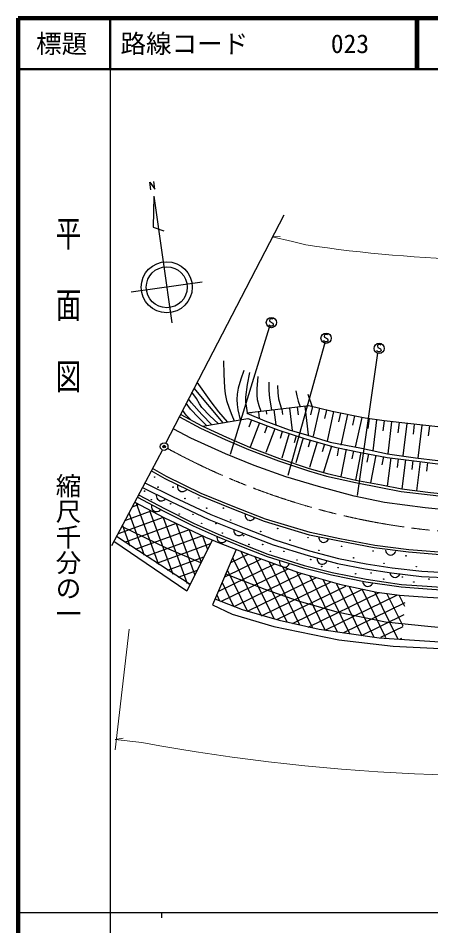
# Model space of a CAD drawing. Units: millimetres, scale not verified. Extents: x 40000 to 680000, y 20000 to 380000.
# Drawn here: x 40000 to 120695, y 202409 to 380000 of the extents above; entities that cross this region are included whole.
import ezdxf
from ezdxf.enums import TextEntityAlignment as Align

# ---------------------------------------------------------------- set-up
doc = ezdxf.new("R2010")
doc.units = ezdxf.units.MM
doc.header["$LTSCALE"] = 1000
doc.header["$PDMODE"] = 32
doc.header["$PDSIZE"] = 500
doc.linetypes.add('CHAIN', pattern=[18.5, 12, -1.5, 3.5, -1.5])
for name, color, linetype, lineweight in [('M-BGD', 7, 'Continuous', 25), ('M-BGD-EXST', 7, 'Continuous', 25), ('M-BMK', 2, 'CHAIN', 13), ('M-BMK-OTRS', 5, 'Continuous', 25), ('M-BMK-SRVR', 3, 'Continuous', 25), ('M-STR-HTXT', 7, 'Continuous', 13), ('M-STR-STRC', 7, 'Continuous', 25), ('M-TTL', 2, 'Continuous', 140), ('M-TTL-BAND', 7, 'Continuous', 25), ('M-TTL-LINE', 7, 'Continuous', 50)]:
    doc.layers.add(name, color=color, linetype=linetype, lineweight=lineweight)
doc.layers.add('M-OTRS', color=6, linetype='Continuous')
doc.layers.add('M-TTL-TXT', color=7, linetype='Continuous')
doc.styles.add('@ＭＳ ゴシック', font='')
doc.styles.add('ＭＳ ゴシック', font='')
doc.styles.get('@ＭＳ ゴシック').set_extended_font_data('@MS Gothic')
doc.styles.get('ＭＳ ゴシック').set_extended_font_data('MS Gothic')

msp = doc.modelspace()

# ---------------------------------------------------------------- linework, layer by layer
at = {"layer": 'M-BGD'}
for p, q in [((80119, 300805), (74438, 307596)), ((96630, 306442), (97518, 303956)), ((96835, 304152), (84707, 302731)), ((93045, 303708), (93561, 299306)), ((94561, 303886), (94737, 302384)), ((96077, 304063), (96734, 298456)), ((101424, 303059), (96835, 304152)), ((97525, 304002), (97176, 302400)), ((71570, 302027), (75683, 299778)), ((71800, 302471), (75906, 300226)), ((84707, 302731), (88203, 301202)), ((85465, 302820), (85481, 302687)), ((86981, 302998), (87137, 301668)), ((88497, 303175), (88573, 302523)), ((90013, 303353), (90357, 300419)), ((91529, 303530), (91659, 302422)), ((98896, 303661), (97705, 298195)), ((100269, 303334), (99913, 301698)), ((101645, 303014), (100391, 297258)), ((107871, 301748), (101424, 303059)), ((103028, 302733), (102653, 301013)), ((104412, 302452), (103109, 296472)), ((105795, 302170), (105403, 300369)), ((75906, 300226), (80708, 298048)), ((76137, 300149), (84878, 301687)), ((84878, 301687), (90962, 299380)), ((85638, 301399), (85104, 299990)), ((87159, 300822), (85350, 296053)), ((88680, 300245), (88143, 298830)), ((88203, 301202), (93011, 299454)), ((107179, 301889), (105914, 296082)), ((111586, 301202), (107871, 301748)), ((108608, 301661), (108378, 299718)), ((110076, 301424), (109358, 295369)), ((111546, 301206), (111313, 299236)), ((117377, 300546), (111586, 301202)), ((113022, 301039), (112276, 294748)), ((114498, 300872), (114263, 298887)), ((115974, 300705), (115219, 294338)), ((117450, 300538), (117218, 298578)), ((122621, 300000), (117377, 300546)), ((118927, 300385), (118162, 293926)), ((120405, 300231), (120173, 298270)), ((75683, 299778), (80506, 297591)), ((90201, 299668), (88431, 295000)), ((90962, 299380), (95787, 297841)), ((91633, 299125), (91218, 297739)), ((93020, 298764), (91572, 293926)), ((93011, 299454), (96398, 298470)), ((96398, 298470), (100987, 297050)), ((80506, 297591), (85043, 295631)), ((80708, 298048), (85231, 296094)), ((94374, 298292), (93953, 296886)), ((95739, 297857), (94285, 292999)), ((95787, 297841), (101940, 296093)), ((97117, 297464), (96689, 296032)), ((98495, 297072), (96998, 292071)), ((99873, 296680), (99424, 295179)), ((100987, 297050), (107106, 295848)), ((85043, 295631), (90925, 293390)), ((85231, 296094), (91094, 293861)), ((101251, 296289), (99711, 291143)), ((101940, 296093), (107325, 294974)), ((102670, 295948), (102353, 294353)), ((104128, 295659), (103064, 290299)), ((105580, 295337), (105265, 293749)), ((107036, 295034), (105965, 289639)), ((107106, 295848), (112241, 294755)), ((107325, 294974), (112150, 294065)), ((90925, 293390), (96752, 291429)), ((91094, 293861), (96901, 291906)), ((108504, 294790), (108180, 293159)), ((109962, 294500), (108884, 289070)), ((111421, 294210), (111098, 292583)), ((112150, 294065), (115856, 293576)), ((112868, 293974), (112160, 288435)), ((112241, 294755), (117704, 293990)), ((114303, 293790), (114087, 292101)), ((115739, 293606), (115007, 287885)), ((115856, 293576), (123634, 292597)), ((117174, 293423), (116955, 291711)), ((117704, 293990), (122075, 293444)), ((118610, 293239), (117882, 287548)), ((120045, 293056), (119828, 291353)), ((68743, 289880), (66024, 291417)), ((68977, 290322), (66258, 291859)), ((96752, 291429), (100294, 290417)), ((96901, 291906), (100419, 290901)), ((75573, 286525), (68743, 289880)), ((75776, 286982), (68977, 290322)), ((100294, 290417), (105957, 289128)), ((100419, 290901), (106060, 289617)), ((106060, 289617), (111029, 288668)), ((64315, 288191), (69879, 285448)), ((64783, 289075), (70314, 286348)), ((71162, 288682), (71127, 288431)), ((71127, 288431), (71146, 288199)), ((71146, 288199), (71237, 287931)), ((71237, 287931), (71363, 287735)), ((71363, 287735), (71543, 287556)), ((72777, 287616), (72955, 287796)), ((105957, 289128), (110934, 288177)), ((110934, 288177), (114915, 287392)), ((111029, 288668), (114993, 287886)), ((114993, 287886), (120633, 287216)), ((63315, 286305), (68483, 283528)), ((63549, 286747), (68713, 283972)), ((67036, 286859), (67002, 286608)), ((67002, 286608), (67022, 286376)), ((67022, 286376), (67114, 286108)), ((67114, 286108), (67241, 285912)), ((68655, 285798), (68832, 285979)), ((70314, 286348), (77676, 282857)), ((71543, 287556), (71830, 287415)), ((71830, 287415), (72080, 287380)), ((72080, 287380), (72313, 287399)), ((72313, 287399), (72581, 287490)), ((72581, 287490), (72777, 287616)), ((81852, 284012), (75573, 286525)), ((82037, 284477), (75776, 286982)), ((114915, 287392), (120575, 286720)), ((120575, 286720), (124472, 286271)), ((120633, 287216), (124516, 286770)), ((63576, 284815), (62399, 284387)), ((62789, 285312), (68493, 282299)), ((63066, 285085), (67437, 273081)), ((66091, 284782), (66051, 284532)), ((66051, 284532), (66064, 284299)), ((66064, 284299), (66148, 284029)), ((67241, 285912), (67421, 285735)), ((67421, 285735), (67708, 285594)), ((67708, 285594), (67959, 285560)), ((67959, 285560), (68191, 285580)), ((68191, 285580), (68459, 285672)), ((68459, 285672), (68655, 285798)), ((69879, 285448), (77276, 281940)), ((88360, 281972), (82037, 284477)), ((65958, 283554), (60961, 281735)), ((61677, 283055), (64639, 274921)), ((65703, 283689), (70236, 271242)), ((66148, 284029), (66269, 283830)), ((66269, 283830), (66445, 283648)), ((66445, 283648), (66728, 283499)), ((66728, 283499), (66978, 283458)), ((66978, 283458), (67210, 283471)), ((67210, 283471), (67481, 283555)), ((67481, 283555), (67680, 283677)), ((67680, 283677), (67862, 283852)), ((68483, 283528), (74190, 280694)), ((68713, 283972), (74404, 281146)), ((77676, 282857), (84507, 280124)), ((88195, 281499), (81852, 284012)), ((84375, 282966), (84362, 282714)), ((84362, 282714), (84400, 282483)), ((84400, 282483), (84513, 282224)), ((68340, 282293), (59523, 279083)), ((60404, 280706), (61841, 276760)), ((70903, 281098), (60824, 277428)), ((68340, 282293), (73034, 269403)), ((68493, 282299), (76627, 278426)), ((70903, 281098), (74568, 271035)), ((74190, 280694), (78930, 278557)), ((74404, 281146), (79126, 279017)), ((77276, 281940), (84141, 279193)), ((84513, 282224), (84655, 282039)), ((84655, 282039), (84849, 281877)), ((84849, 281877), (85146, 281759)), ((85146, 281759), (85399, 281746)), ((85399, 281746), (85629, 281784)), ((85629, 281784), (85889, 281896)), ((85889, 281896), (86074, 282038)), ((86074, 282038), (86236, 282232)), ((96946, 278862), (88195, 281499)), ((97068, 279347), (88360, 281972)), ((69017, 276301), (60262, 280544)), ((73467, 279903), (62908, 276058)), ((73467, 279903), (75785, 273538)), ((79126, 279017), (84198, 276965)), ((82163, 279982), (82150, 279729)), ((82150, 279729), (82189, 279499)), ((82189, 279499), (82302, 279240)), ((82302, 279240), (82445, 279055)), ((82445, 279055), (82639, 278893)), ((82639, 278893), (82937, 278777)), ((83420, 278802), (83679, 278916)), ((83679, 278916), (83864, 279058)), ((83864, 279058), (84026, 279253)), ((84141, 279193), (89869, 276979)), ((84507, 280124), (90200, 277923)), ((102816, 277664), (96946, 278862)), ((102913, 278155), (97068, 279347)), ((72981, 267890), (58690, 277578)), ((73626, 269194), (59236, 278608)), ((76030, 278708), (64992, 274689)), ((77529, 277126), (67076, 273319)), ((77932, 277898), (72981, 267890)), ((76031, 278708), (77002, 276041)), ((76627, 278426), (79662, 277199)), ((78882, 278618), (78864, 278365)), ((78864, 278365), (78899, 278135)), ((78899, 278135), (79007, 277873)), ((78930, 278557), (84012, 276501)), ((79007, 277873), (79146, 277686)), ((79146, 277686), (79337, 277520)), ((79337, 277520), (79633, 277398)), ((79633, 277398), (79885, 277380)), ((79662, 277199), (85343, 275004)), ((79885, 277380), (80116, 277414)), ((80116, 277414), (80377, 277523)), ((80377, 277523), (80564, 277661)), ((80564, 277661), (80730, 277853)), ((82937, 278777), (83190, 278764)), ((83190, 278764), (83420, 278802)), ((90200, 277923), (96955, 275798)), ((98761, 278517), (98784, 278265)), ((98784, 278265), (98855, 278043)), ((98855, 278043), (99004, 277803)), ((99004, 277803), (99171, 277640)), ((99171, 277640), (99386, 277507)), ((99386, 277507), (99698, 277434)), ((99698, 277434), (99950, 277457)), ((99950, 277457), (100172, 277528)), ((100172, 277528), (100412, 277677)), ((100412, 277677), (100575, 277844)), ((100575, 277844), (100708, 278059)), ((109634, 276348), (102816, 277664)), ((109713, 276842), (102913, 278155)), ((75721, 273428), (69017, 276301)), ((82652, 276044), (78017, 265212)), ((90070, 262449), (83634, 275627)), ((84012, 276501), (88675, 274651)), ((84198, 276965), (88841, 275123)), ((89869, 276979), (96676, 274837)), ((96955, 275798), (102648, 274280)), ((116342, 275510), (109634, 276348)), ((116393, 276007), (109713, 276842)), ((111836, 275918), (111889, 275670)), ((111889, 275670), (111985, 275458)), ((111985, 275458), (112161, 275237)), ((113354, 275101), (113575, 275277)), ((113575, 275277), (113717, 275463)), ((113717, 275463), (113823, 275692)), ((125076, 274792), (116342, 275510)), ((125101, 275292), (116393, 276007)), ((76272, 274539), (69159, 271949)), ((80431, 270703), (87570, 274189)), ((81607, 273503), (84963, 275142)), ((87550, 263051), (81995, 274427)), ((85343, 275004), (94639, 271582)), ((92590, 261848), (86344, 274637)), ((88675, 274651), (95814, 272448)), ((88841, 275123), (95948, 272930)), ((95109, 261246), (89053, 273647)), ((91101, 273729), (91108, 273476)), ((96676, 274837), (102422, 273305)), ((98447, 274281), (98458, 274028)), ((98458, 274028), (98519, 273803)), ((98519, 273803), (98656, 273555)), ((98656, 273555), (98815, 273385)), ((100057, 273363), (100227, 273522)), ((100227, 273522), (100370, 273731)), ((102648, 274280), (108037, 273217)), ((112161, 275237), (112346, 275095)), ((112346, 275095), (112576, 274988)), ((112576, 274988), (112894, 274952)), ((112894, 274952), (113141, 275005)), ((113141, 275005), (113354, 275101)), ((75014, 271953), (71243, 270580)), ((79256, 267903), (90177, 273237)), ((79654, 265872), (92784, 272284)), ((84876, 263971), (80966, 271976)), ((91108, 273476), (91165, 273250)), ((91165, 273250), (91299, 273001)), ((91299, 273001), (91456, 272828)), ((91456, 272828), (91663, 272683)), ((91663, 272683), (91969, 272590)), ((97629, 260644), (91762, 272657)), ((91969, 272590), (92222, 272598)), ((92222, 272598), (92448, 272655)), ((92448, 272655), (92697, 272789)), ((92697, 272789), (92870, 272946)), ((92870, 272946), (93016, 273152)), ((95814, 272448), (101289, 271081)), ((95948, 272930), (101400, 271569)), ((98815, 273385), (99024, 273242)), ((99024, 273242), (99332, 273154)), ((99332, 273154), (99585, 273165)), ((99585, 273165), (99810, 273226)), ((99810, 273226), (100057, 273363)), ((102422, 273305), (107866, 272232)), ((107866, 272232), (112990, 271467)), ((108037, 273217), (113122, 272458)), ((113122, 272458), (118966, 271775)), ((118966, 271775), (126151, 271396)), ((88296, 268188), (80584, 271211)), ((82209, 264894), (95402, 271337)), ((84876, 263971), (98232, 270494)), ((100057, 260231), (94471, 271668)), ((94639, 271582), (102838, 269258)), ((102445, 259898), (97106, 270829)), ((104833, 259565), (99711, 270053)), ((101289, 271081), (107968, 269715)), ((101400, 271569), (108054, 270208)), ((108054, 270208), (114934, 269225)), ((112672, 271554), (112724, 271307)), ((112724, 271307), (112820, 271094)), ((112820, 271094), (112995, 270872)), ((112990, 271467), (118882, 270778)), ((112995, 270872), (113180, 270730)), ((113180, 270730), (113409, 270623)), ((113409, 270623), (113727, 270586)), ((113727, 270586), (113975, 270638)), ((113975, 270638), (114187, 270734)), ((114187, 270734), (114409, 270909)), ((114409, 270909), (114551, 271094)), ((114551, 271094), (114659, 271323)), ((118882, 270778), (126115, 270396)), ((73756, 269366), (73327, 269210)), ((82197, 264899), (79937, 269526)), ((87550, 263051), (101063, 269650)), ((94993, 265886), (88296, 268188)), ((90611, 262320), (104079, 268898)), ((93672, 261589), (107312, 268251)), ((107221, 259233), (102316, 269277)), ((102838, 269258), (110133, 267709)), ((109571, 258979), (104797, 268754)), ((111891, 258786), (107264, 268261)), ((107363, 269828), (107404, 269578)), ((107404, 269578), (107490, 269361)), ((107490, 269361), (107656, 269132)), ((107656, 269132), (107834, 268981)), ((107834, 268981), (108058, 268864)), ((107968, 269715), (114880, 268728)), ((108058, 268864), (108374, 268813)), ((108374, 268813), (108623, 268853)), ((108623, 268853), (108840, 268940)), ((108840, 268940), (109070, 269105)), ((109070, 269105), (109220, 269283)), ((109220, 269283), (109337, 269507)), ((114880, 268728), (119964, 268349)), ((114934, 269225), (120000, 268847)), ((119964, 268349), (124444, 268045)), ((120000, 268847), (124461, 268545)), ((78461, 266409), (83797, 264317)), ((79459, 265947), (78908, 267075)), ((96733, 260858), (110614, 267638)), ((100017, 260236), (114174, 267150)), ((114211, 258593), (109731, 267767)), ((110133, 267709), (114597, 267128)), ((115254, 261014), (112120, 267431)), ((115589, 264886), (114506, 267105)), ((114597, 267128), (120020, 266741)), ((120020, 266741), (126282, 266353)), ((78017, 265212), (81851, 263382)), ((102631, 263689), (94993, 265886)), ((103563, 259742), (115655, 265648)), ((81851, 263382), (90013, 260976)), ((83797, 264317), (91017, 262224)), ((111847, 261806), (102631, 263689)), ((107109, 259248), (115454, 263324)), ((91017, 262224), (98864, 260446)), ((120113, 260969), (111847, 261806)), ((90013, 260976), (102673, 258360)), ((98864, 260446), (110583, 258771)), ((110890, 258869), (115253, 261000)), ((127960, 260236), (120113, 260969)), ((102673, 258360), (113345, 257105)), ((110583, 258771), (123452, 257934)), ((114783, 258545), (115052, 258676)), ((113345, 257105), (122528, 256679))]:
    msp.add_line(p, q, dxfattribs=at)
for points in [[(80163, 312967), (80200, 310369), (80343, 307661), (80484, 306466), (80740, 305199), (81238, 303680), (81793, 302307), (82249, 301205)], [(84113, 311058), (83513, 309345), (83030, 307611), (82830, 306432), (82764, 305398), (82800, 304397), (82944, 303343), (83403, 301382)], [(85223, 310659), (84799, 308298), (84478, 305850), (84486, 304913), (84620, 303721), (84779, 302758)], [(87487, 303024), (87100, 304166), (86832, 305307), (86741, 306300), (86751, 307507), (86910, 309860)], [(80918, 301027), (79232, 303007), (77744, 304919), (75015, 308750)], [(88996, 308750), (89006, 307149), (89115, 305645), (89528, 303335)], [(90727, 308129), (90789, 306726), (90939, 305536), (91481, 303468)], [(77900, 300450), (75939, 302457), (73890, 304728), (73284, 305510)], [(79098, 300672), (77505, 302187), (75910, 303853), (75441, 304526), (74858, 305580), (73949, 306797)], [(94322, 307108), (94475, 306117), (94749, 305040), (95165, 303956)], [(76834, 300317), (75236, 301870), (73699, 303513), (72884, 304667)], [(73683, 301471), (72871, 302355), (72201, 303252), (72174, 303291)]]:
    msp.add_lwpolyline(points, dxfattribs=at)
for centre, radius in [((66686, 290213), 50), ((66686, 290213), 30), ((66686, 290213), 10), ((67362, 288236), 50), ((67362, 288236), 30), ((67362, 288236), 10), ((70303, 288236), 50), ((70303, 288236), 30), ((70303, 288236), 10), ((64715, 287461), 50), ((64715, 287461), 30), ((64715, 287461), 10), ((72618, 286017), 50), ((72618, 286017), 30), ((72618, 286017), 10), ((75319, 286114), 50), ((75319, 286114), 30), ((75319, 286114), 10), ((66070, 285788), 50), ((66070, 285788), 30), ((66070, 285788), 10), ((69814, 284992), 50), ((69814, 284992), 30), ((69814, 284992), 10), ((76862, 284137), 50), ((76862, 284137), 30), ((76862, 284137), 10), ((80141, 284137), 50), ((80141, 284137), 30), ((80141, 284137), 10), ((71487, 283000), 50), ((71487, 283000), 30), ((71487, 283000), 10), ((74196, 282920), 50), ((74196, 282920), 30), ((74196, 282920), 10), ((75869, 281167), 50), ((75869, 281167), 30), ((75869, 281167), 10), ((78658, 281088), 50), ((78658, 281088), 30), ((78658, 281088), 10), ((81540, 281822), 50), ((81540, 281822), 30), ((81540, 281822), 10), ((85350, 281677), 50), ((85350, 281677), 30), ((85350, 281677), 10), ((79933, 279255), 50), ((79933, 279255), 30), ((79933, 279255), 10), ((84075, 278777), 50), ((87423, 279555), 50), ((87423, 279555), 30), ((87423, 279555), 10), ((90751, 280134), 50), ((90751, 280134), 30), ((90751, 280134), 10), ((84075, 278777), 30), ((84075, 278777), 10), ((85111, 277024), 50), ((85111, 277024), 30), ((87820, 277024), 50), ((87820, 277024), 30), ((93162, 277867), 50), ((93162, 277867), 30), ((93162, 277867), 10), ((96682, 278350), 50), ((96682, 278350), 30), ((96682, 278350), 10), ((85111, 277024), 10), ((87820, 277024), 10), ((89334, 275670), 50), ((89334, 275670), 30), ((89334, 275670), 10), ((91963, 275670), 50), ((91963, 275670), 30), ((91963, 275670), 10), ((98804, 275890), 50), ((98804, 275890), 30), ((98804, 275890), 10), ((103237, 276662), 50), ((103237, 276662), 30), ((103237, 276662), 10), ((109409, 275745), 50), ((109409, 275745), 30), ((109409, 275745), 10), ((94512, 273997), 50), ((94512, 273997), 30), ((94512, 273997), 10), ((97221, 274077), 50), ((97221, 274077), 30), ((97221, 274077), 10), ((105600, 274395), 50), ((105600, 274395), 30), ((105600, 274395), 10), ((115825, 274801), 50), ((115825, 274801), 30), ((115825, 274801), 10), ((99372, 272722), 50), ((99372, 272722), 30), ((99372, 272722), 10), ((102559, 272483), 50), ((102559, 272483), 30), ((102559, 272483), 10), ((111531, 273334), 50), ((111531, 273334), 30), ((111531, 273334), 10), ((117874, 272692), 50), ((117874, 272692), 30), ((117874, 272692), 10), ((105985, 271288), 50), ((105985, 271288), 30), ((105985, 271288), 10), ((109013, 271447), 50), ((109013, 271447), 30), ((109013, 271447), 10), ((111483, 270252), 50), ((111483, 270252), 30), ((111483, 270252), 10), ((115140, 270651), 50), ((115140, 270651), 30), ((115140, 270651), 10), ((120319, 270252), 50), ((120319, 270252), 30), ((120319, 270252), 10), ((117371, 269695), 50), ((117371, 269695), 30), ((117371, 269695), 10)]:
    msp.add_circle(centre, radius, dxfattribs=at)
at = {"layer": 'M-BGD-EXST'}
for p, q in [((89115, 319881), (89035, 320001)), ((89355, 319761), (89115, 319881)), ((89195, 321081), (89155, 320841)), ((89155, 320841), (89235, 320641)), ((89435, 321201), (89195, 321081)), ((89235, 320641), (89795, 320321)), ((89635, 319761), (89355, 319761)), ((89595, 321201), (89435, 321201)), ((89755, 321161), (89595, 321201)), ((89835, 319881), (89635, 319761)), ((89835, 321081), (89755, 321161)), ((89795, 320321), (89875, 320121)), ((89875, 320121), (89835, 319881)), ((81515, 294665), (89172, 319513)), ((99886, 318012), (99846, 317772)), ((100126, 318132), (99886, 318012)), ((100286, 318132), (100126, 318132)), ((100446, 318092), (100286, 318132)), ((100526, 318012), (100446, 318092)), ((99960, 316450), (92721, 290489)), ((99806, 316812), (99726, 316932)), ((100046, 316692), (99806, 316812)), ((99846, 317772), (99926, 317572)), ((99926, 317572), (100486, 317252)), ((100326, 316692), (100046, 316692)), ((100526, 316812), (100326, 316692)), ((100486, 317252), (100566, 317052)), ((100566, 317052), (100526, 316812)), ((110521, 316152), (110281, 316032)), ((110681, 316152), (110521, 316152)), ((110841, 316112), (110681, 316152)), ((110921, 316032), (110841, 316112)), ((106323, 286584), (110347, 314425)), ((110201, 314832), (110121, 314952)), ((110441, 314712), (110201, 314832)), ((110281, 316032), (110241, 315792)), ((110241, 315792), (110321, 315592)), ((110321, 315592), (110881, 315272)), ((110721, 314712), (110441, 314712)), ((110921, 314832), (110721, 314712)), ((110881, 315272), (110961, 315072)), ((110961, 315072), (110921, 314832))]:
    msp.add_line(p, q, dxfattribs=at)
for centre in [(89515, 320441), (100206, 317372), (110601, 315392)]:
    msp.add_circle(centre, 1000, dxfattribs=at)
at = {"layer": 'M-BMK'}
msp.add_arc((134624, 415443), 136350, 241.32738, 282.67143, dxfattribs=at)
at = {"layer": 'M-BMK-OTRS'}
for p, q in [((68890, 296841), (91992, 341544)), ((68194, 295512), (58240, 276728))]:
    msp.add_line(p, q, dxfattribs=at)
at = {"layer": 'M-BMK-SRVR'}
for p, q in [((65934, 346405), (65720, 347933)), ((65720, 347933), (66728, 346512)), ((66728, 346512), (66504, 348045)), ((66547, 345177), (66392, 339096)), ((66547, 345177), (70027, 320420)), ((66392, 339096), (68512, 338384)), ((75984, 328326), (62121, 326378))]:
    msp.add_line(p, q, dxfattribs=at)
for centre, radius in [((69053, 327352), 5000), ((69053, 327352), 4000), ((68546, 296174), 750), ((68546, 296174), 30)]:
    msp.add_circle(centre, radius, dxfattribs=at)
at = {"layer": 'M-OTRS'}
msp.add_point((68546, 296174), dxfattribs=at)
at = {"layer": 'M-STR-HTXT'}
for p, q in [((89651, 337185), (91206, 337281)), ((93636, 336331), (89651, 337185)), ((96276, 335626), (93636, 336331)), ((61726, 260436), (58974, 236821)), ((58974, 238850), (60511, 239101)), ((64189, 238270), (58974, 238850))]:
    msp.add_line(p, q, dxfattribs=at)
for centre, radius, start, end in [((136739, 607612), 274980, 261.53822, 275.74316), ((134170, 613901), 382094, 259.44672, 276.62154)]:
    msp.add_arc(centre, radius, start, end, dxfattribs=at)
at = {"layer": 'M-STR-STRC'}
for p, q in [((73779, 297836), (70460, 299553)), ((80532, 294746), (73779, 297836)), ((86140, 292457), (80532, 294746)), ((92320, 290282), (86140, 292457)), ((98730, 288337), (92320, 290282)), ((105711, 286505), (98730, 288337)), ((111663, 285246), (105711, 286505)), ((119560, 284216), (111663, 285246)), ((124710, 283644), (119560, 284216))]:
    msp.add_line(p, q, dxfattribs=at)
at = {"layer": 'M-TTL'}
for p, q in [((40000, 380000), (40000, 20000)), ((680000, 380000), (40000, 380000))]:
    msp.add_line(p, q, dxfattribs=at)
at = {"layer": 'M-TTL-BAND'}
for p, q in [((58000, 370000), (58000, 20000)), ((40000, 205000), (579000, 205000)), ((68000, 205000), (68000, 204000))]:
    msp.add_line(p, q, dxfattribs=at)
at = {"layer": 'M-TTL-LINE'}
for p, q in [((58000, 380000), (58000, 370000)), ((117750, 380000), (117750, 370000)), ((118250, 380000), (118250, 370000)), ((40000, 370000), (680000, 370000))]:
    msp.add_line(p, q, dxfattribs=at)

# ---------------------------------------------------------------- texts
at = {"layer": 'M-TTL-BAND', "style": '@ＭＳ ゴシック', "width": 1.4}
msp.add_text('平  面  図', height=3666, rotation=270, dxfattribs=at).set_placement((49777, 306475), align=Align.MIDDLE_RIGHT)
at = {"layer": 'M-TTL-BAND', "style": '@ＭＳ ゴシック'}
msp.add_text('縮尺千分の一', height=3666, rotation=270, dxfattribs=at).set_placement((49777, 261030), align=Align.MIDDLE_RIGHT)
at = {"layer": 'M-TTL-TXT', "style": 'ＭＳ ゴシック'}
msp.add_text('標題', height=3666, dxfattribs=at).set_placement((48500, 375000), align=Align.MIDDLE_CENTER)
for s, p in [('路線コード', (60000, 375000)), ('023', (101142, 375000))]:
    msp.add_text(s, height=3666, dxfattribs=at).set_placement(p, align=Align.MIDDLE_LEFT)

doc.saveas('drawing.dxf')
